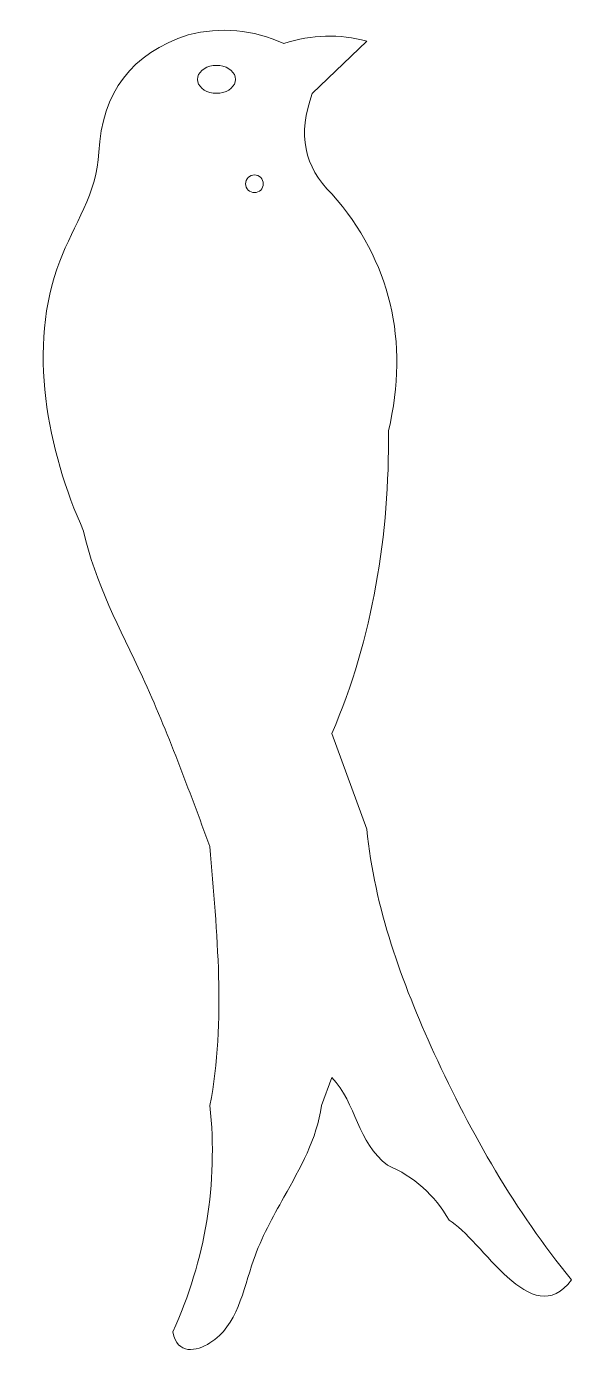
# Model space of a CAD drawing. Header units: inches. Extents: x -24.53 to -21.89, y -19.9 to -13.45.
import ezdxf

# ---------------------------------------------------------------- set-up
doc = ezdxf.new("R2010")
doc.units = ezdxf.units.IN
doc.header["$MEASUREMENT"] = 0

msp = doc.modelspace()

# ---------------------------------------------------------------- linework, layer by layer
at = {"color": 7, "linetype": 'Continuous', "lineweight": 15}
for p, q in [((-23.1472, -13.7712), (-22.883, -13.5175)), ((-22.883, -17.3432), (-23.0521, -16.8782)), ((-23.1021, -18.6854), (-23.0521, -18.5495))]:
    msp.add_line(p, q, dxfattribs=at)
at = {"color": 7, "linetype": 'Continuous', "lineweight": 15, "flags": 128}
msp.add_lwpolyline([(-23.5199, -13.7022), (-23.5213, -13.6904), (-23.5254, -13.679), (-23.5322, -13.6684), (-23.5415, -13.6587), (-23.5529, -13.6504), (-23.566, -13.6436), (-23.5806, -13.6386), (-23.5962, -13.6356), (-23.6122, -13.6346), (-23.6283, -13.6356), (-23.6438, -13.6386), (-23.6584, -13.6436), (-23.6716, -13.6504), (-23.683, -13.6587), (-23.6922, -13.6684), (-23.699, -13.679), (-23.7032, -13.6904), (-23.7046, -13.7022), (-23.7032, -13.7139), (-23.699, -13.7253), (-23.6922, -13.736), (-23.683, -13.7456), (-23.6716, -13.7539), (-23.6584, -13.7607), (-23.6438, -13.7657), (-23.6283, -13.7687), (-23.6122, -13.7698), (-23.5962, -13.7687), (-23.5806, -13.7657), (-23.566, -13.7607), (-23.5529, -13.7539), (-23.5415, -13.7456), (-23.5322, -13.736), (-23.5254, -13.7253), (-23.5213, -13.7139), (-23.5199, -13.7022)], dxfattribs=at)
at = {"color": 7, "linetype": 'Continuous', "lineweight": 15}
msp.add_circle((-23.4279, -14.2093), 0.043, dxfattribs=at)
for points in [[(-23.2846, -13.5281), (-23.4357, -13.46), (-23.5907, -13.4459), (-23.7496, -13.4858)], [(-22.883, -13.5175), (-23.015, -13.4801), (-23.1489, -13.4837), (-23.2846, -13.5281)], [(-23.7496, -13.4858), (-24.0233, -13.5756), (-24.1678, -13.7658), (-24.1829, -14.0565)], [(-23.0521, -14.2573), (-23.1874, -14.1298), (-23.2191, -13.9677), (-23.1472, -13.7712)], [(-22.7773, -15.4092), (-22.6753, -14.9697), (-22.7669, -14.5857), (-23.0521, -14.2573)], [(-23.0521, -16.8782), (-22.8526, -16.4167), (-22.7725, -15.9097), (-22.7773, -15.4092)], [(-23.6439, -17.4278), (-23.6111, -17.8453), (-23.5648, -18.2693), (-23.6439, -18.6854)], [(-23.0521, -18.5495), (-22.933, -18.6739), (-22.9279, -18.8655), (-22.7828, -18.9743)], [(-23.6439, -18.6854), (-23.6048, -19.0651), (-23.6647, -19.4315), (-23.8236, -19.7845)], [(-22.7828, -18.9743), (-22.6528, -19.0302), (-22.553, -19.1193), (-22.4834, -19.2416)], [(-22.4834, -19.2416), (-22.3266, -19.3313), (-22.0799, -19.7941), (-21.8896, -19.5309)]]:
    msp.add_open_spline(points, degree=3, dxfattribs=at)
for points, knots in [([(-24.1829, -14.0565), (-24.1912, -14.2525), (-24.5771, -14.7853), (-24.431, -15.5095), (-24.2569, -15.8954)], [0, 0, 0, 0, 0.296195, 1, 1, 1, 1]), ([(-24.2569, -15.8954), (-24.2028, -16.147), (-23.9342, -16.6323), (-23.7472, -17.1507), (-23.6439, -17.4278)], [0, 0, 0, 0, 0.462971, 1, 1, 1, 1]), ([(-21.8896, -19.5309), (-22.1616, -19.1964), (-22.5666, -18.4919), (-22.8445, -17.725), (-22.883, -17.3432)], [0, 0, 0, 0, 0.53025, 1, 1, 1, 1]), ([(-23.8236, -19.7845), (-23.8023, -19.8983), (-23.5217, -19.8377), (-23.4655, -19.455), (-23.2636, -19.0901), (-23.1251, -18.8469), (-23.1021, -18.6854)], [0, 0, 0, 0, 0.148547, 0.451289, 0.678317, 1, 1, 1, 1])]:
    msp.add_open_spline(points, degree=3, knots=knots, dxfattribs=at)

doc.saveas('drawing.dxf')
